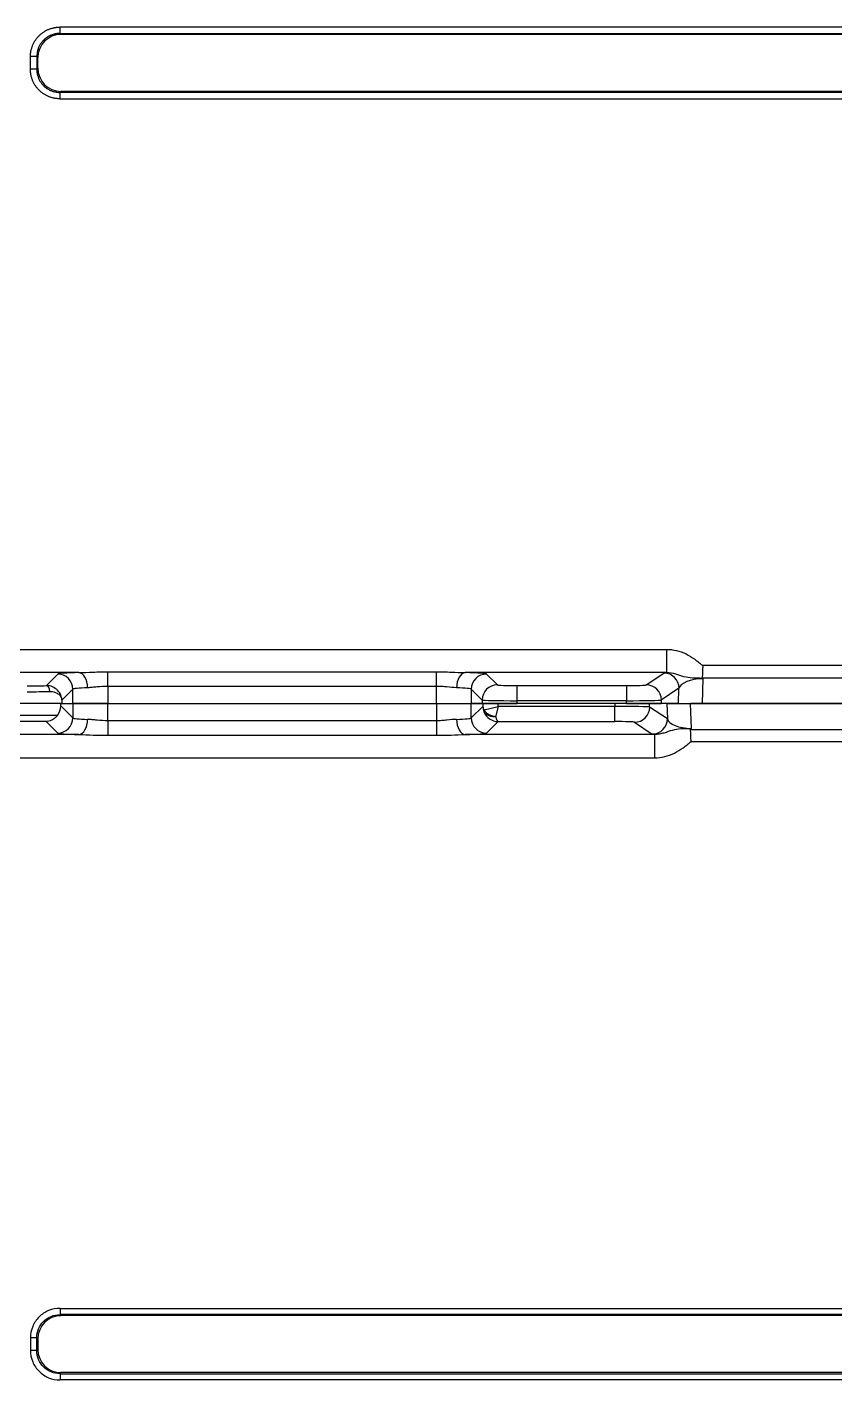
# Model space of a CAD drawing. Header units: millimetres. Extents: x 389 to 17466, y 310 to 5904.
# Drawn here: x 14821.1 to 14890.4, y 1915.6 to 2031.7 of the extents above; entities that cross this region are included whole.
import ezdxf

# ---------------------------------------------------------------- set-up
doc = ezdxf.new("R2010")
doc.units = ezdxf.units.MM

# ---------------------------------------------------------------- blocks, each defined once
blk = doc.blocks.new('YTGUH')
at = {"color": 9, "linetype": 'Continuous', "true_color": 0xc7c8ca}
for p, q in [((1842.4, 1164.23), (1704.31, 1164.23)), ((1704.31, 1163.69), (1704.31, 1164.23)), ((1704.31, 1163.69), (1842.4, 1163.69)), ((1704.31, 1163.69), (1704.39, 1163.61)), ((1842.32, 1163.61), (1704.39, 1163.61)), ((1701.77, 1160.61), (1701.77, 1161.7)), ((1702.32, 1161.7), (1701.77, 1161.7)), ((1702.32, 1161.7), (1702.32, 1160.61)), ((1702.4, 1161.61), (1702.32, 1161.7)), ((1702.4, 1160.7), (1702.4, 1161.61)), ((1702.32, 1160.61), (1701.77, 1160.61)), ((1702.32, 1160.61), (1702.4, 1160.7)), ((1704.39, 1158.71), (1704.31, 1158.62)), ((1842.4, 1158.62), (1704.31, 1158.62)), ((1704.31, 1158.08), (1704.31, 1158.62)), ((1704.31, 1158.08), (1842.4, 1158.08)), ((1842.32, 1158.71), (1704.39, 1158.71)), ((1653.37, 1110.81), (1756.36, 1110.81)), ((1756.36, 1110.81), (1756.36, 1108.81)), ((1787.22, 1109.43), (1759.49, 1109.43)), ((1705.93, 1108.81), (1655.89, 1108.81)), ((1703.11, 1107.69), (1704.11, 1108.69)), ((1708.41, 1108.89), (1736.62, 1108.89)), ((1708.41, 1107.63), (1708.41, 1108.89)), ((1736.62, 1107.63), (1736.62, 1108.89)), ((1756.36, 1108.81), (1739.09, 1108.81)), ((1740.91, 1108.69), (1741.85, 1107.76)), ((1754.63, 1107.76), (1756.15, 1108.77)), ((1759.5, 1108.3), (1759.43, 1106.16)), ((1759.44, 1108.37), (1787.27, 1108.37)), ((1759.46, 1108.32), (1759.5, 1108.3)), ((1705.41, 1107.39), (1704.48, 1106.46)), ((1705.41, 1106.16), (1705.41, 1107.39)), ((1708.41, 1107.63), (1708.41, 1106.16)), ((1736.62, 1107.63), (1708.41, 1107.63)), ((1736.62, 1106.16), (1736.62, 1107.63)), ((1739.61, 1107.39), (1739.61, 1106.16)), ((1740.55, 1106.46), (1739.61, 1107.39)), ((1743.55, 1107.7), (1752.93, 1107.7)), ((1743.55, 1106.4), (1743.55, 1107.7)), ((1752.93, 1107.7), (1752.93, 1106.4)), ((1757.44, 1107.47), (1755.92, 1106.46)), ((1757.4, 1106.16), (1757.44, 1107.47)), ((1704.38, 1106.16), (1684.28, 1106.16)), ((1704.48, 1106.16), (1701.48, 1106.16)), ((1704.38, 1105.95), (1704.38, 1106.16)), ((1704.38, 1106.16), (1705.41, 1106.16)), ((1705.41, 1104.92), (1704.38, 1105.95)), ((1704.48, 1106.46), (1704.48, 1106.16)), ((1704.48, 1106.16), (1705.41, 1106.16)), ((1708.41, 1106.16), (1705.41, 1106.16)), ((1705.41, 1106.16), (1705.41, 1104.92)), ((1705.41, 1106.16), (1708.41, 1106.16)), ((1708.41, 1106.16), (1736.62, 1106.16)), ((1708.41, 1104.68), (1708.41, 1106.16)), ((1708.41, 1106.16), (1736.62, 1106.16)), ((1736.62, 1106.16), (1739.61, 1106.16)), ((1736.62, 1106.16), (1736.62, 1104.68)), ((1736.62, 1106.16), (1739.61, 1106.16)), ((1739.61, 1106.16), (1740.55, 1106.16)), ((1739.61, 1104.92), (1739.61, 1106.16)), ((1740.61, 1106.16), (1739.61, 1106.16)), ((1740.61, 1105.91), (1739.61, 1104.92)), ((1740.55, 1106.46), (1740.55, 1106.16)), ((1740.55, 1106.16), (1743.55, 1106.16)), ((1740.61, 1106.16), (1740.61, 1105.91)), ((1741.91, 1106.16), (1740.61, 1106.16)), ((1740.71, 1105.63), (1741.91, 1105.91)), ((1741.91, 1105.91), (1741.7, 1105.02)), ((1741.91, 1105.91), (1741.91, 1106.16)), ((1751.93, 1106.16), (1741.91, 1106.16)), ((1751.93, 1105.91), (1741.91, 1105.91)), ((1743.55, 1106.16), (1743.55, 1106.4)), ((1752.93, 1106.4), (1743.55, 1106.4)), ((1752.93, 1106.16), (1743.55, 1106.16)), ((1751.93, 1106.16), (1751.93, 1105.91)), ((1754.92, 1106.16), (1751.93, 1106.16)), ((1751.93, 1104.61), (1751.93, 1105.91)), ((1752.93, 1106.16), (1752.93, 1106.4)), ((1752.93, 1106.16), (1755.92, 1106.16)), ((1754.92, 1105.85), (1754.92, 1106.16)), ((1756.4, 1106.16), (1754.92, 1106.16)), ((1756.44, 1104.84), (1754.92, 1105.85)), ((1755.92, 1106.46), (1755.92, 1106.16)), ((1757.4, 1106.16), (1755.92, 1106.16)), ((1756.4, 1106.16), (1756.44, 1104.84)), ((1756.4, 1106.16), (1758.43, 1106.16)), ((1757.4, 1106.16), (1759.43, 1106.16)), ((1758.5, 1104.02), (1758.43, 1106.16)), ((1788.28, 1106.16), (1758.43, 1106.16)), ((1759.43, 1106.16), (1787.28, 1106.16)), ((1704.09, 1105.14), (1684.67, 1105.14)), ((1684.67, 1104.64), (1703.09, 1104.64)), ((1703.09, 1104.64), (1704.11, 1103.62)), ((1736.62, 1104.68), (1708.41, 1104.68)), ((1708.41, 1104.68), (1708.41, 1103.43)), ((1736.62, 1104.68), (1736.62, 1103.43)), ((1705.93, 1103.5), (1654.29, 1103.5)), ((1755.36, 1103.5), (1739.09, 1103.5)), ((1740.91, 1103.62), (1741.91, 1104.61)), ((1741.91, 1104.61), (1751.93, 1104.61)), ((1753.63, 1104.56), (1755.15, 1103.54)), ((1755.36, 1101.5), (1755.36, 1103.5)), ((1758.44, 1103.94), (1788.27, 1103.94)), ((1758.46, 1103.99), (1758.5, 1104.02)), ((1708.41, 1103.43), (1736.62, 1103.43)), ((1788.22, 1102.88), (1758.49, 1102.88)), ((1653.37, 1101.5), (1755.36, 1101.5)), ((1704.31, 1054.23), (1842.4, 1054.23)), ((1704.31, 1054.23), (1704.31, 1053.69)), ((1842.4, 1053.69), (1704.31, 1053.69)), ((1704.39, 1053.61), (1704.31, 1053.69)), ((1842.32, 1053.61), (1704.39, 1053.61)), ((1701.77, 1051.7), (1701.77, 1050.61)), ((1702.32, 1051.7), (1701.77, 1051.7)), ((1702.32, 1050.61), (1702.32, 1051.7)), ((1702.32, 1051.7), (1702.4, 1051.61)), ((1702.4, 1051.61), (1702.4, 1050.7)), ((1702.32, 1050.61), (1701.77, 1050.61)), ((1702.4, 1050.7), (1702.32, 1050.61)), ((1704.31, 1048.62), (1704.39, 1048.71)), ((1704.31, 1048.62), (1842.4, 1048.62)), ((1704.31, 1048.62), (1704.31, 1048.08)), ((1842.4, 1048.08), (1704.31, 1048.08)), ((1842.32, 1048.71), (1704.39, 1048.71))]:
    blk.add_line(p, q, dxfattribs=at)
for centre, major_axis, ratio, start_param, end_param in [((1704.41, 1161.6), (-1.42, 1.42), 0.992433, 5.501585, 7.064785), ((1704.41, 1160.71), (-1.42, -1.42), 0.992433, 5.501585, 7.064785), ((1708.41, 1108.69), (-4.3, 0), 0.034921, 5.326162, 6.248279), ((1704.11, 1107.39), (-0.919, 0.919), 0.998783, 3.9276, 5.497178), ((1705.93, 1107.51), (-0.03, 1.3), 0.575839, 4.698222, 6.240485), ((1739.09, 1107.51), (0.03, 1.3), 0.575839, 0.0427, 1.584963), ((1736.62, 1108.69), (-4.3, 0), 0.034921, 3.176499, 4.098616), ((1740.91, 1107.39), (0.919, 0.919), 0.998783, 0.786007, 2.355586), ((1759.44, 1108.76), (3.3, 0), 0.042162, 2.775903, 3.078292), ((1756.15, 1107.47), (0.72, -1.08), 0.998023, 0.983941, 2.552911), ((1759.44, 1107.46), (2, 0.07), 0.41429, 1.525367, 3.05186), ((1701.48, 1107.76), (-2.5, 0), 0.034921, 1.570796, 2.284184), ((1701.48, 1107.26), (-3, 0), 0.029101, 1.570796, 2.284184), ((1703.11, 1107.19), (-0.015, 0.5), 0.654228, 4.69262, 6.237024), ((1708.41, 1107.39), (-3, 0), 0.050053, 5.326162, 6.248279), ((1736.62, 1107.39), (-3, 0), 0.050053, 3.176499, 4.098616), ((1741.85, 1106.46), (-0.919, -0.919), 0.998783, 3.9276, 5.497178), ((1743.55, 1107.76), (-1.7, 0), 0.034921, 0.034907, 1.570796), ((1752.93, 1107.76), (-1.7, 0), 0.034921, 1.570796, 3.089233), ((1754.63, 1106.46), (0.72, -1.08), 0.998023, 0.983941, 2.552911), ((1703.07, 1105.96), (0.92, -0.92), 0.998783, 0.105989, 0.784789), ((1743.55, 1106.46), (-3, 0), 0.019788, 0.034907, 1.570796), ((1741.91, 1105.91), (-1.2, 0.51), 0.96994, 0.412514, 0.771134), ((1741.91, 1105.91), (-1.3, 0.04), 0.593526, 0.053916, 0.412536), ((1751.93, 1105.85), (-3, 0), 0.019788, 3.193953, 4.712389), ((1752.93, 1106.46), (-3, 0), 0.019788, 1.570796, 3.089233), ((1753.63, 1105.85), (0.72, 1.08), 0.998023, 3.730274, 5.299244), ((1704.11, 1104.92), (-0.919, -0.919), 0.998783, 0.786007, 2.355586), ((1708.41, 1104.92), (-3, 0), 0.050053, 0.034907, 0.957024), ((1705.93, 1104.8), (-0.03, -1.3), 0.575839, 0.0427, 1.584963), ((1736.62, 1104.92), (-3, 0), 0.050053, 2.184569, 3.106686), ((1739.09, 1104.8), (0.03, -1.3), 0.575839, 4.698222, 6.240485), ((1740.91, 1104.92), (0.919, -0.919), 0.998783, 3.9276, 5.497178), ((1741.17, 1105.64), (0.46, 0.195), 0.685021, 2.587307, 3.079904), ((1741.17, 1105.63), (-0.456, -0.205), 0.69482, 5.709949, 6.204723), ((1741.91, 1105.91), (-0.54, 1.19), 0.988133, 1.499411, 2.710369), ((1741.91, 1105.91), (-0.01, 1.3), 0.222706, 2.320074, 3.104864), ((1755.15, 1104.84), (0.72, 1.08), 0.998023, 3.730274, 5.299244), ((1758.44, 1104.85), (-2, 0.07), 0.41429, 0.089732, 1.616226), ((1708.41, 1103.62), (-4.3, 0), 0.034921, 0.034907, 0.957024), ((1736.62, 1103.62), (-4.3, 0), 0.034921, 2.184569, 3.106686), ((1751.93, 1104.55), (-1.7, 0), 0.034921, 3.193953, 4.712389), ((1758.44, 1103.55), (-3.3, 0), 0.042162, 0.063301, 0.365689), ((1704.41, 1051.6), (-1.42, 1.42), 0.992433, 5.501585, 7.064785), ((1704.41, 1050.71), (-1.42, -1.42), 0.992433, 5.501585, 7.064785)]:
    blk.add_ellipse(centre, major_axis=major_axis, ratio=ratio, start_param=start_param, end_param=end_param, dxfattribs=at)
for points, degree in [([(1701.77, 1161.7), (1701.77, 1162.2), (1702.16, 1163.13), (1702.87, 1163.85), (1703.8, 1164.23), (1704.31, 1164.23)], 2), ([(1704.31, 1158.08), (1703.8, 1158.08), (1702.87, 1158.46), (1702.16, 1159.18), (1701.77, 1160.11), (1701.77, 1160.61)], 2), ([(1740.71, 1105.46), (1740.7, 1105.46), (1740.7, 1105.46), (1740.7, 1105.46)], 3), ([(1740.71, 1105.64), (1740.71, 1105.64), (1740.71, 1105.64), (1740.71, 1105.63)], 3)]:
    blk.add_open_spline(points, degree=degree, dxfattribs=at)
for points, knots in [([(1704.31, 1163.69), (1704.26, 1163.69), (1704.17, 1163.69), (1704.04, 1163.67), (1703.9, 1163.65), (1703.77, 1163.62), (1703.65, 1163.58), (1703.52, 1163.53), (1703.41, 1163.48), (1703.29, 1163.42), (1703.19, 1163.35), (1703.08, 1163.27), (1702.99, 1163.19), (1702.87, 1163.08), (1702.73, 1162.92), (1702.58, 1162.71), (1702.47, 1162.48), (1702.38, 1162.23), (1702.33, 1161.97), (1702.32, 1161.79), (1702.32, 1161.7)], [0, 0, 0, 0, 0.043878, 0.087345, 0.130404, 0.173058, 0.215311, 0.257165, 0.298626, 0.339695, 0.380376, 0.420674, 0.460592, 0.500135, 0.579552, 0.660487, 0.742971, 0.827034, 0.912701, 1, 1, 1, 1]), ([(1702.32, 1160.61), (1702.32, 1160.57), (1702.32, 1160.48), (1702.33, 1160.34), (1702.35, 1160.21), (1702.39, 1160.08), (1702.43, 1159.95), (1702.47, 1159.83), (1702.53, 1159.71), (1702.59, 1159.6), (1702.66, 1159.49), (1702.73, 1159.39), (1702.81, 1159.29), (1702.92, 1159.17), (1703.08, 1159.03), (1703.29, 1158.89), (1703.52, 1158.77), (1703.77, 1158.69), (1704.04, 1158.63), (1704.22, 1158.63), (1704.31, 1158.62)], [0, 0, 0, 0, 0.043878, 0.087345, 0.130404, 0.173058, 0.215311, 0.257165, 0.298626, 0.339695, 0.380376, 0.420674, 0.460592, 0.500135, 0.579552, 0.660487, 0.742971, 0.827034, 0.912701, 1, 1, 1, 1]), ([(1756.36, 1110.81), (1756.65, 1110.81), (1756.94, 1110.77), (1757.5, 1110.64), (1757.78, 1110.54), (1758.31, 1110.28), (1758.55, 1110.13), (1758.91, 1109.87), (1759.02, 1109.78), (1759.19, 1109.64), (1759.25, 1109.59), (1759.33, 1109.53), (1759.36, 1109.5), (1759.42, 1109.46), (1759.46, 1109.44), (1759.49, 1109.43)], [0, 0, 0, 0, 0.25, 0.25, 0.5, 0.5, 0.75, 0.75, 0.875, 0.875, 0.9375, 0.9375, 0.96875, 0.96875, 1, 1, 1, 1]), ([(1759.49, 1109.43), (1759.48, 1109.34), (1759.47, 1109.25), (1759.46, 1109.06), (1759.46, 1108.97), (1759.45, 1108.7), (1759.44, 1108.53), (1759.44, 1108.37)], [0, 0, 0, 0, 0.25, 0.25, 0.5, 0.5, 1, 1, 1, 1]), ([(1705.93, 1108.81), (1706.33, 1108.82), (1706.74, 1108.84), (1707.57, 1108.87), (1707.99, 1108.89), (1708.41, 1108.89)], [0, 0, 0, 0, 0.5, 0.5, 1, 1, 1, 1]), ([(1736.62, 1108.89), (1737.04, 1108.89), (1737.47, 1108.87), (1738.3, 1108.84), (1738.7, 1108.82), (1739.09, 1108.81)], [0, 0, 0, 0, 0.5, 0.5, 1, 1, 1, 1]), ([(1759.46, 1108.32), (1759.31, 1108.32), (1759.17, 1108.32), (1758.88, 1108.33), (1758.74, 1108.33), (1758.34, 1108.35), (1758.1, 1108.4), (1757.63, 1108.52), (1757.4, 1108.61), (1756.91, 1108.75), (1756.65, 1108.81), (1756.36, 1108.81)], [0, 0, 0, 0, 0.125, 0.125, 0.25, 0.25, 0.5, 0.5, 0.75, 0.75, 1, 1, 1, 1]), ([(1759.44, 1108.37), (1759.44, 1108.36), (1759.44, 1108.36), (1759.44, 1108.34), (1759.45, 1108.34), (1759.46, 1108.33), (1759.46, 1108.33), (1759.46, 1108.32)], [0, 0, 0, 0, 0.362071, 0.362071, 0.723957, 0.723957, 1, 1, 1, 1]), ([(1704.48, 1106.46), (1704.47, 1106.53), (1704.46, 1106.61), (1704.43, 1106.76), (1704.41, 1106.83), (1704.31, 1107.04), (1704.22, 1107.18), (1703.99, 1107.41), (1703.84, 1107.51), (1703.5, 1107.66), (1703.32, 1107.7), (1703.11, 1107.69)], [0, 0, 0, 0, 0.125, 0.125, 0.25, 0.25, 0.5, 0.5, 0.75, 0.75, 1, 1, 1, 1]), ([(1703.44, 1107.19), (1703.61, 1107.2), (1703.75, 1107.17), (1704.01, 1107.08), (1704.11, 1107.02), (1704.29, 1106.88), (1704.35, 1106.8), (1704.44, 1106.63), (1704.47, 1106.55), (1704.48, 1106.46)], [0, 0, 0, 0, 0.25, 0.25, 0.5, 0.5, 0.75, 0.75, 1, 1, 1, 1]), ([(1708.41, 1107.63), (1708.1, 1107.63), (1707.8, 1107.61), (1707.36, 1107.57), (1707.22, 1107.55), (1706.94, 1107.53), (1706.81, 1107.52), (1706.68, 1107.51)], [0, 0, 0, 0, 0.5, 0.5, 0.75, 0.75, 1, 1, 1, 1]), ([(1738.34, 1107.51), (1738.09, 1107.52), (1737.82, 1107.56), (1737.38, 1107.6), (1737.23, 1107.61), (1736.93, 1107.63), (1736.77, 1107.63), (1736.62, 1107.63)], [0, 0, 0, 0, 0.5, 0.5, 0.75, 0.75, 1, 1, 1, 1]), ([(1703.09, 1104.64), (1703.27, 1104.64), (1703.45, 1104.68), (1703.7, 1104.81), (1703.79, 1104.86), (1703.95, 1104.98), (1704.02, 1105.06), (1704.09, 1105.14)], [0, 0, 0, 0, 0.5, 0.5, 0.75, 0.75, 1, 1, 1, 1]), ([(1708.41, 1104.68), (1708.1, 1104.68), (1707.8, 1104.7), (1707.36, 1104.74), (1707.22, 1104.76), (1706.94, 1104.78), (1706.81, 1104.8), (1706.68, 1104.8)], [0, 0, 0, 0, 0.5, 0.5, 0.75, 0.75, 1, 1, 1, 1]), ([(1738.34, 1104.8), (1738.09, 1104.79), (1737.82, 1104.76), (1737.38, 1104.71), (1737.23, 1104.7), (1736.93, 1104.68), (1736.77, 1104.68), (1736.62, 1104.68)], [0, 0, 0, 0, 0.5, 0.5, 0.75, 0.75, 1, 1, 1, 1]), ([(1741.7, 1105.02), (1741.59, 1105.04), (1741.48, 1105.06), (1741.27, 1105.12), (1741.17, 1105.17), (1740.99, 1105.28), (1740.92, 1105.34), (1740.79, 1105.48), (1740.74, 1105.55), (1740.71, 1105.63)], [0, 0, 0, 0, 0.25, 0.25, 0.5, 0.5, 0.75, 0.75, 1, 1, 1, 1]), ([(1741.7, 1105.02), (1741.59, 1105.02), (1741.48, 1105.02), (1741.27, 1105.06), (1741.17, 1105.08), (1740.99, 1105.16), (1740.91, 1105.21), (1740.78, 1105.33), (1740.74, 1105.39), (1740.71, 1105.46)], [0, 0, 0, 0, 0.25, 0.25, 0.5, 0.5, 0.75, 0.75, 1, 1, 1, 1]), ([(1705.93, 1103.5), (1706.33, 1103.5), (1706.74, 1103.47), (1707.57, 1103.44), (1707.99, 1103.43), (1708.41, 1103.43)], [0, 0, 0, 0, 0.5, 0.5, 1, 1, 1, 1]), ([(1736.62, 1103.43), (1737.04, 1103.43), (1737.47, 1103.44), (1738.3, 1103.47), (1738.7, 1103.5), (1739.09, 1103.5)], [0, 0, 0, 0, 0.5, 0.5, 1, 1, 1, 1]), ([(1758.46, 1103.99), (1758.31, 1103.99), (1758.17, 1103.99), (1757.88, 1103.99), (1757.74, 1103.98), (1757.34, 1103.96), (1757.1, 1103.92), (1756.63, 1103.79), (1756.4, 1103.7), (1756.03, 1103.59), (1755.9, 1103.56), (1755.64, 1103.51), (1755.5, 1103.5), (1755.36, 1103.5)], [0, 0, 0, 0, 0.125, 0.125, 0.25, 0.25, 0.5, 0.5, 0.75, 0.75, 0.875, 0.875, 1, 1, 1, 1]), ([(1758.44, 1103.94), (1758.44, 1103.95), (1758.44, 1103.97), (1758.46, 1103.98), (1758.46, 1103.99)], [0, 0, 0, 0, 0.490427, 1, 1, 1, 1]), ([(1758.49, 1102.88), (1758.48, 1102.97), (1758.47, 1103.07), (1758.46, 1103.25), (1758.46, 1103.34), (1758.45, 1103.61), (1758.44, 1103.78), (1758.44, 1103.94)], [0, 0, 0, 0, 0.25, 0.25, 0.5, 0.5, 1, 1, 1, 1]), ([(1755.36, 1101.5), (1755.65, 1101.5), (1755.94, 1101.54), (1756.5, 1101.67), (1756.78, 1101.77), (1757.31, 1102.03), (1757.55, 1102.18), (1757.91, 1102.44), (1758.02, 1102.53), (1758.19, 1102.67), (1758.25, 1102.72), (1758.33, 1102.78), (1758.36, 1102.81), (1758.42, 1102.85), (1758.46, 1102.87), (1758.49, 1102.88)], [0, 0, 0, 0, 0.25, 0.25, 0.5, 0.5, 0.75, 0.75, 0.875, 0.875, 0.9375, 0.9375, 0.96875, 0.96875, 1, 1, 1, 1]), ([(1704.31, 1054.23), (1703.98, 1054.23), (1703.64, 1054.17), (1703.03, 1053.91), (1702.75, 1053.73), (1702.28, 1053.26), (1702.09, 1052.98), (1701.84, 1052.36), (1701.77, 1052.03), (1701.77, 1051.7)], [0, 0, 0, 0, 0.25, 0.25, 0.5, 0.5, 0.75, 0.75, 1, 1, 1, 1]), ([(1702.32, 1051.7), (1702.32, 1051.96), (1702.37, 1052.22), (1702.57, 1052.7), (1702.71, 1052.92), (1703.08, 1053.29), (1703.3, 1053.44), (1703.78, 1053.64), (1704.05, 1053.69), (1704.31, 1053.69)], [0, 0, 0, 0, 0.25, 0.25, 0.5, 0.5, 0.75, 0.75, 1, 1, 1, 1]), ([(1701.77, 1050.61), (1701.77, 1050.28), (1701.84, 1049.95), (1702.09, 1049.34), (1702.28, 1049.06), (1702.75, 1048.59), (1703.03, 1048.4), (1703.64, 1048.14), (1703.98, 1048.08), (1704.31, 1048.08)], [0, 0, 0, 0, 0.25, 0.25, 0.5, 0.5, 0.75, 0.75, 1, 1, 1, 1]), ([(1704.31, 1048.62), (1704.05, 1048.62), (1703.78, 1048.67), (1703.3, 1048.87), (1703.08, 1049.02), (1702.71, 1049.39), (1702.57, 1049.61), (1702.37, 1050.09), (1702.32, 1050.35), (1702.32, 1050.61)], [0, 0, 0, 0, 0.25, 0.25, 0.5, 0.5, 0.75, 0.75, 1, 1, 1, 1])]:
    blk.add_open_spline(points, degree=3, knots=knots, dxfattribs=at)
blk = doc.blocks.new('*U186')
blk.add_blockref('YTGUH', (-1773.36, -1030.16))
blk = doc.blocks.new('*U187')
at = {"color": 0, "linetype": 'ByBlock', "lineweight": -2, "transparency": 16777216}
blk.add_blockref('*U186', (0, 0), dxfattribs=at)

msp = doc.modelspace()

# ---------------------------------------------------------------- block references
msp.add_blockref('*U187', (14892.979, 1897.6281))

doc.saveas('drawing.dxf')
